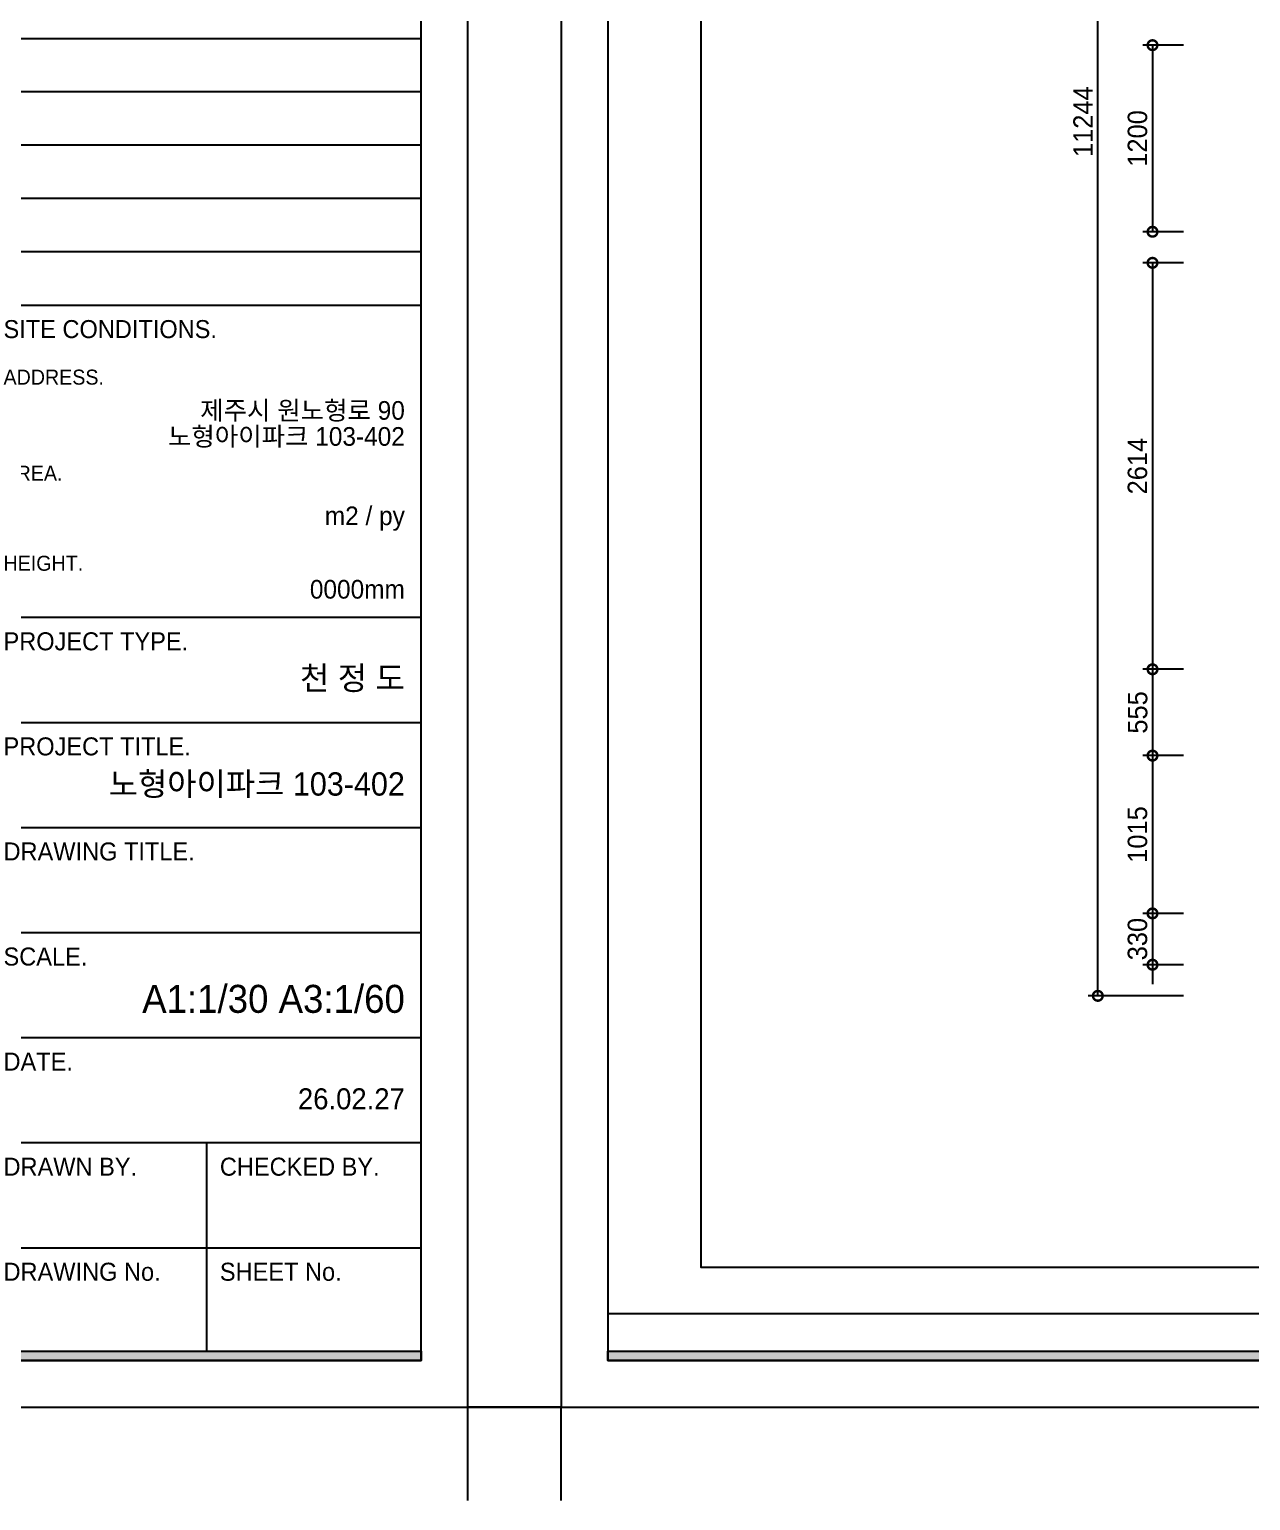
# Model space of a CAD drawing. Header units: inches. Extents: x -4181 to 116552, y 25636 to 44656.
# Drawn here: x 30851 to 38703, y 25636 to 35097 of the extents above; entities that cross this region are included whole.
import ezdxf
from ezdxf.enums import TextEntityAlignment as Align

# ---------------------------------------------------------------- set-up
doc = ezdxf.new("R2010")
doc.units = ezdxf.units.IN
doc.header["$LTSCALE"] = 50
doc.header["$MEASUREMENT"] = 0
for name, color, linetype in [('07-dim', 5, 'Continuous'), ('FORM(YOURNAME)-1', 1, 'Continuous'), ('FORM(YOURNAME)-11', 1, 'Continuous')]:
    doc.layers.add(name, color=color, linetype=linetype)
doc.styles.add('YOURNAME', font='HY울릉도M.TTF')
doc.styles.add('스타일1', font='HY울릉도M.TTF')
doc.dimstyles.new('50', dxfattribs={"dimscale": 50, "dimtxt": 2.5, "dimasz": 2.5, "dimexe": 1.25, "dimexo": 2, "dimtad": 1, "dimdec": 0, "dimtxsty": '스타일1', "dimblk": 'DOTSMALL', "dimcen": 2.5, "dimclrd": 1, "dimclre": 1, "dimclrt": 2, "dimadec": 0, "dimazin": 0, "dimtfac": 1, "dimtdec": 0, "dimtix": 1, "dimtmove": 0, "dimatfit": 3, "dimldrblk": 'DOTSMALL', "dimfxl": 1.25, "dimarcsym": 0})

# ---------------------------------------------------------------- blocks, each defined once
blk = doc.blocks.new('FORM-ELEVATION')
at = {"layer": 'FORM(YOURNAME)-11'}
h = blk.add_hatch(color=256, dxfattribs=at)
h.dxf.hatch_style = 1
h.paths.add_polyline_path([(-10309, 35708), (71691, 35708), (71691, 35508), (-10309, 35508)])
h.paths.add_polyline_path([(-10309, -21492), (71691, -21492), (71691, -21692), (-10309, -21692)])
at = {"layer": 'Defpoints', "color": 158}
for p, q in [((71691, 6647), (62481, 6647)), ((71691, 5505), (62481, 5505)), ((71691, 4363), (62481, 4363)), ((71691, 3221), (62481, 3221)), ((71691, 2079), (62481, 2079)), ((62481, -20692), (-10309, -20692))]:
    blk.add_line(p, q, dxfattribs=at)
for points in [[(-10309, -21692), (71691, -21692), (71691, 35708), (-10309, 35708)], [(-8309, 33708), (61071, 33708), (61071, -19692), (-8309, -19692)]]:
    blk.add_lwpolyline(points, close=True, dxfattribs=at)
at = {"layer": 'Defpoints', "color": 1}
for points in [[(-11309, -24692), (-11309, -22692), (-13309, -22692)], [(72691, -24692), (72691, -22692), (74691, -22692)]]:
    blk.add_lwpolyline(points, dxfattribs=at)
at = {"layer": 'FORM(YOURNAME)-11', "color": 14}
for p, q in [((62481, 937), (71691, 937)), ((62481, -5756), (71691, -5756)), ((62481, -8009), (71691, -8009)), ((62481, -10261), (71691, -10261)), ((62481, -12514), (71691, -12514)), ((62481, -14766), (71691, -14766)), ((62481, -17019), (71691, -17019)), ((67086, -17019), (67086, -21492)), ((62481, -19271), (71691, -19271))]:
    blk.add_line(p, q, dxfattribs=at)
at = {"layer": 'FORM(YOURNAME)-11', "color": 250}
blk.add_lwpolyline([(-11309, -22692), (72691, -22692), (72691, 36708), (-11309, 36708)], close=True, dxfattribs=at)
at = {"layer": 'FORM(YOURNAME)-11'}
blk.add_lwpolyline([(-10309, -21492), (71691, -21492), (71691, -21692), (-10309, -21692)], close=True, dxfattribs=at)
at = {"layer": 'FORM(YOURNAME)-11', "color": 14, "style": 'YOURNAME'}
for s, height, p in [('SITE CONDITIONS.', 386.14, (62739, 422)), ('PROJECT TYPE.', 386.14, (62739, -6271)), ('PROJECT TITLE.', 386.14, (62739, -8524)), ('DRAWING TITLE.', 386.14, (62739, -10776)), ('SCALE.', 386.1, (62739, -13029)), ('DATE.', 386.1, (62739, -15281)), ('DRAWN BY.', 386.1, (62739, -17534)), ('CHECKED BY.', 386.14, (67376, -17534)), ('DRAWING No.', 386.14, (62739, -19786)), ('SHEET No.', 386.1, (67376, -19786))]:
    blk.add_text(s, height=height, dxfattribs=at).set_placement(p, align=Align.MIDDLE_LEFT)
at = {"layer": 'FORM(YOURNAME)-11', "color": 251, "style": 'YOURNAME'}
for s, p in [('ADDRESS.', (62739, -608)), ('AREA.', (62739, -2667)), ('HEIGHT.', (62739, -4598))]:
    blk.add_text(s, height=321.8, dxfattribs=at).set_placement(p, align=Align.MIDDLE_LEFT)
at = {"layer": 'FORM(YOURNAME)-11', "color": 3, "style": 'YOURNAME'}
for tag, height, p in [('1', 451, (71041, -1219)), ('2', 451, (71041, -1863)), ('3', 451, (71041, -3150)), ('4', 451, (71041, -5081)), ('5', 515, (71041, -7398)), ('6', 515, (71041, -9650)), ('7', 515, (71041, -11903)), ('8', 515, (71041, -14155)), ('9', 515, (71041, -16408)), ('10', 515, (66791, -18596)), ('11', 515, (71041, -18660)), ('12', 515, (66791, -20848)), ('13', 515, (71041, -20848))]:
    blk.add_attdef(tag, text='', height=height, dxfattribs=at).set_placement(p, align=Align.MIDDLE_RIGHT)
blk = doc.blocks.new('_DOTSMALL')
at = {"color": 0, "linetype": 'ByBlock', "const_width": 0.5}
blk.add_lwpolyline([(-0.0625, 0, 1), (0.0625, 0, 1)], format="xyb", close=True, dxfattribs=at)
blk = doc.blocks.new('*D91')
at = {"layer": '07-dim', "color": 1, "lineweight": -2, "transparency": 16777216}
for p, q in [((38272.4, 34995.7), (38009.9, 34995.7)), ((38072.4, 34995.7), (38072.4, 33795.7)), ((38272.4, 33795.7), (38009.9, 33795.7))]:
    blk.add_line(p, q, dxfattribs=at)
at = {"layer": 'Defpoints', "color": 0, "transparency": 16777216}
for p in [(38372.4, 34995.7), (38072.4, 33795.7), (38372.4, 33795.7)]:
    blk.add_point(p, dxfattribs=at)
at = {"layer": '07-dim', "color": 1, "lineweight": -2, "transparency": 16777216, "xscale": 125, "yscale": 125, "zscale": 125}
for p, rotation in [((38072.4, 34995.7), 90), ((38072.4, 33795.7), 270)]:
    blk.add_blockref('_DOTSMALL', p, dxfattribs=dict(at, rotation=rotation))
at = {"layer": '07-dim', "color": 2, "transparency": 16777216, "insert": (37976.2, 34395.7), "char_height": 125, "attachment_point": 5, "rotation": 90, "style": '스타일1'}
blk.add_mtext('1200', dxfattribs=at)
blk = doc.blocks.new('*D92')
at = {"layer": '07-dim', "color": 1, "lineweight": -2, "transparency": 16777216}
for p, q in [((38272.4, 33595.7), (38009.9, 33595.7)), ((38072.4, 33595.7), (38072.4, 30981.7)), ((38272.4, 30981.7), (38009.9, 30981.7))]:
    blk.add_line(p, q, dxfattribs=at)
at = {"layer": 'Defpoints', "color": 0, "transparency": 16777216}
for p in [(38372.4, 33595.7), (38072.4, 30981.7), (38372.4, 30981.7)]:
    blk.add_point(p, dxfattribs=at)
at = {"layer": '07-dim', "color": 1, "lineweight": -2, "transparency": 16777216, "xscale": 125, "yscale": 125, "zscale": 125}
for p, rotation in [((38072.4, 33595.7), 90), ((38072.4, 30981.7), 270)]:
    blk.add_blockref('_DOTSMALL', p, dxfattribs=dict(at, rotation=rotation))
at = {"layer": '07-dim', "color": 2, "transparency": 16777216, "insert": (37976.1, 32288.7), "char_height": 125, "attachment_point": 5, "rotation": 90, "style": '스타일1'}
blk.add_mtext('2614', dxfattribs=at)
blk = doc.blocks.new('*D93')
at = {"layer": '07-dim', "color": 1, "lineweight": -2, "transparency": 16777216}
for p, q in [((38272.4, 30981.7), (38009.9, 30981.7)), ((38072.4, 30981.7), (38072.4, 30426.7)), ((38272.4, 30426.7), (38009.9, 30426.7))]:
    blk.add_line(p, q, dxfattribs=at)
at = {"layer": 'Defpoints', "color": 0, "transparency": 16777216}
for p in [(38372.4, 30981.7), (38072.4, 30426.7), (38372.4, 30426.7)]:
    blk.add_point(p, dxfattribs=at)
at = {"layer": '07-dim', "color": 1, "lineweight": -2, "transparency": 16777216, "xscale": 125, "yscale": 125, "zscale": 125}
for p, rotation in [((38072.4, 30981.7), 90), ((38072.4, 30426.7), 270)]:
    blk.add_blockref('_DOTSMALL', p, dxfattribs=dict(at, rotation=rotation))
at = {"layer": '07-dim', "color": 2, "transparency": 16777216, "insert": (37977.4, 30704.2), "char_height": 125, "attachment_point": 5, "rotation": 90, "style": '스타일1'}
blk.add_mtext('555', dxfattribs=at)
blk = doc.blocks.new('*D94')
at = {"layer": '07-dim', "color": 1, "lineweight": -2, "transparency": 16777216}
for p, q in [((38272.4, 30426.7), (38009.9, 30426.7)), ((38072.4, 30426.7), (38072.4, 29411.7)), ((38272.4, 29411.7), (38009.9, 29411.7))]:
    blk.add_line(p, q, dxfattribs=at)
at = {"layer": 'Defpoints', "color": 0, "transparency": 16777216}
for p in [(38372.4, 30426.7), (38072.4, 29411.7), (38372.4, 29411.7)]:
    blk.add_point(p, dxfattribs=at)
at = {"layer": '07-dim', "color": 1, "lineweight": -2, "transparency": 16777216, "xscale": 125, "yscale": 125, "zscale": 125}
for p, rotation in [((38072.4, 30426.7), 90), ((38072.4, 29411.7), 270)]:
    blk.add_blockref('_DOTSMALL', p, dxfattribs=dict(at, rotation=rotation))
at = {"layer": '07-dim', "color": 2, "transparency": 16777216, "insert": (37976.2, 29919.2), "char_height": 125, "attachment_point": 5, "rotation": 90, "style": '스타일1'}
blk.add_mtext('1015', dxfattribs=at)
blk = doc.blocks.new('*D95')
at = {"layer": '07-dim', "color": 1, "lineweight": -2, "transparency": 16777216}
for p, q in [((38072.4, 29536.7), (38072.4, 28956.7)), ((38272.4, 29411.7), (38009.9, 29411.7)), ((38272.4, 29081.7), (38009.9, 29081.7))]:
    blk.add_line(p, q, dxfattribs=at)
at = {"layer": 'Defpoints', "color": 0, "transparency": 16777216}
for p in [(38372.4, 29411.7), (38072.4, 29081.7), (38372.4, 29081.7)]:
    blk.add_point(p, dxfattribs=at)
at = {"layer": '07-dim', "color": 1, "lineweight": -2, "transparency": 16777216, "xscale": 125, "yscale": 125, "zscale": 125}
for p, rotation in [((38072.4, 29411.7), 270), ((38072.4, 29081.7), 90)]:
    blk.add_blockref('_DOTSMALL', p, dxfattribs=dict(at, rotation=rotation))
at = {"layer": '07-dim', "color": 2, "transparency": 16777216, "insert": (37976.2, 29246.7), "char_height": 125, "attachment_point": 5, "rotation": 90, "style": '스타일1'}
blk.add_mtext('330', dxfattribs=at)
blk = doc.blocks.new('*D99')
at = {"layer": '07-dim', "color": 1, "lineweight": -2, "transparency": 16777216}
for p, q in [((38293.9, 40125.7), (37658.4, 40125.7)), ((37720.9, 28881.7), (37720.9, 40125.7)), ((38272.4, 28881.7), (37658.4, 28881.7))]:
    blk.add_line(p, q, dxfattribs=at)
at = {"layer": 'Defpoints', "color": 0, "transparency": 16777216}
for p in [(37720.9, 40125.7), (38393.9, 40125.7), (38372.4, 28881.7)]:
    blk.add_point(p, dxfattribs=at)
at = {"layer": '07-dim', "color": 1, "lineweight": -2, "transparency": 16777216, "xscale": 125, "yscale": 125, "zscale": 125}
for p, rotation in [((37720.9, 40125.7), 90), ((37720.9, 28881.7), 270)]:
    blk.add_blockref('_DOTSMALL', p, dxfattribs=dict(at, rotation=rotation))
at = {"layer": '07-dim', "color": 2, "transparency": 16777216, "insert": (37625.8, 34503.7), "char_height": 125, "attachment_point": 5, "rotation": 90, "style": '스타일1'}
blk.add_mtext('11244', dxfattribs=at)

msp = doc.modelspace()

# ---------------------------------------------------------------- block references
at = {"layer": 'FORM(YOURNAME)-1'}
ref = msp.add_blockref('FORM-ELEVATION', (11862.7, 33043.1), dxfattribs=dict(at, xscale=0.3, yscale=0.3, zscale=0.3))
ref.add_attrib('9', '26.02.27', dxfattribs={"layer": 'FORM(YOURNAME)-11', "color": 3, "height": 135, "style": 'YOURNAME'}).set_placement((33264.9, 28219.4), align=Align.MIDDLE_RIGHT)
ref.add_attrib('8', 'A1:1/30 A3:1/60', dxfattribs={"layer": 'FORM(YOURNAME)-11', "color": 3, "height": 180, "style": 'YOURNAME'}).set_placement((33264.9, 28862.3), align=Align.MIDDLE_RIGHT)
ref.add_attrib('6', '노형아이파크 103-402', dxfattribs={"layer": 'FORM(YOURNAME)-11', "color": 3, "height": 150, "style": 'YOURNAME'}).set_placement((33264.9, 30244.3), align=Align.MIDDLE_RIGHT)
ref.add_attrib('5', '천 정 도', dxfattribs={"layer": 'FORM(YOURNAME)-11', "color": 3, "height": 150, "style": 'YOURNAME'}).set_placement((33264.9, 30925.1), align=Align.MIDDLE_RIGHT)
ref.add_attrib('1', '제주시 원노형로 90', dxfattribs={"layer": 'FORM(YOURNAME)-11', "color": 3, "height": 120, "style": 'YOURNAME'}).set_placement((33264.9, 32646.6), align=Align.MIDDLE_RIGHT)
ref.add_attrib('2', '노형아이파크 103-402', dxfattribs={"layer": 'FORM(YOURNAME)-11', "color": 3, "height": 120, "style": 'YOURNAME'}).set_placement((33264.9, 32479.4), align=Align.MIDDLE_RIGHT)
ref.add_attrib('3', 'm2 / py', dxfattribs={"layer": 'FORM(YOURNAME)-11', "color": 3, "height": 120, "style": 'YOURNAME'}).set_placement((33264.9, 31968.8), align=Align.MIDDLE_RIGHT)
ref.add_attrib('4', '0000mm', dxfattribs={"layer": 'FORM(YOURNAME)-11', "color": 3, "height": 120, "style": 'YOURNAME'}).set_placement((33264.9, 31496.4), align=Align.MIDDLE_RIGHT)
at = {"layer": 'FORM(YOURNAME)-1', "xscale": 0.3, "yscale": 0.3, "zscale": 0.3}
msp.add_blockref('FORM-ELEVATION', (37662.7, 33043.1), dxfattribs=at)

# ---------------------------------------------------------------- dimensions: what is measured, and where the dimension line sits
at = {"layer": '07-dim'}
for base, p1, p2, picture, middle in [((37720.9, 40125.7), (38372.4, 28881.7), (38393.9, 40125.7), '*D99', (37625.8, 34503.7)), ((38072.4, 33795.7), (38372.4, 34995.7), (38372.4, 33795.7), '*D91', (37976.2, 34395.7)), ((38072.4, 30981.7), (38372.4, 33595.7), (38372.4, 30981.7), '*D92', (37976.1, 32288.7)), ((38072.4, 30426.7), (38372.4, 30981.7), (38372.4, 30426.7), '*D93', (37977.4, 30704.2)), ((38072.4, 29411.7), (38372.4, 30426.7), (38372.4, 29411.7), '*D94', (37976.2, 29919.2)), ((38072.4, 29081.7), (38372.4, 29411.7), (38372.4, 29081.7), '*D95', (37976.2, 29246.7))]:
    dim = msp.add_linear_dim(base=base, p1=p1, p2=p2, angle=90, dimstyle='50', dxfattribs=at)
    dim.commit()
    dim.dimension.update_dxf_attribs({"geometry": picture, "text_midpoint": middle})

doc.saveas('drawing.dxf')
